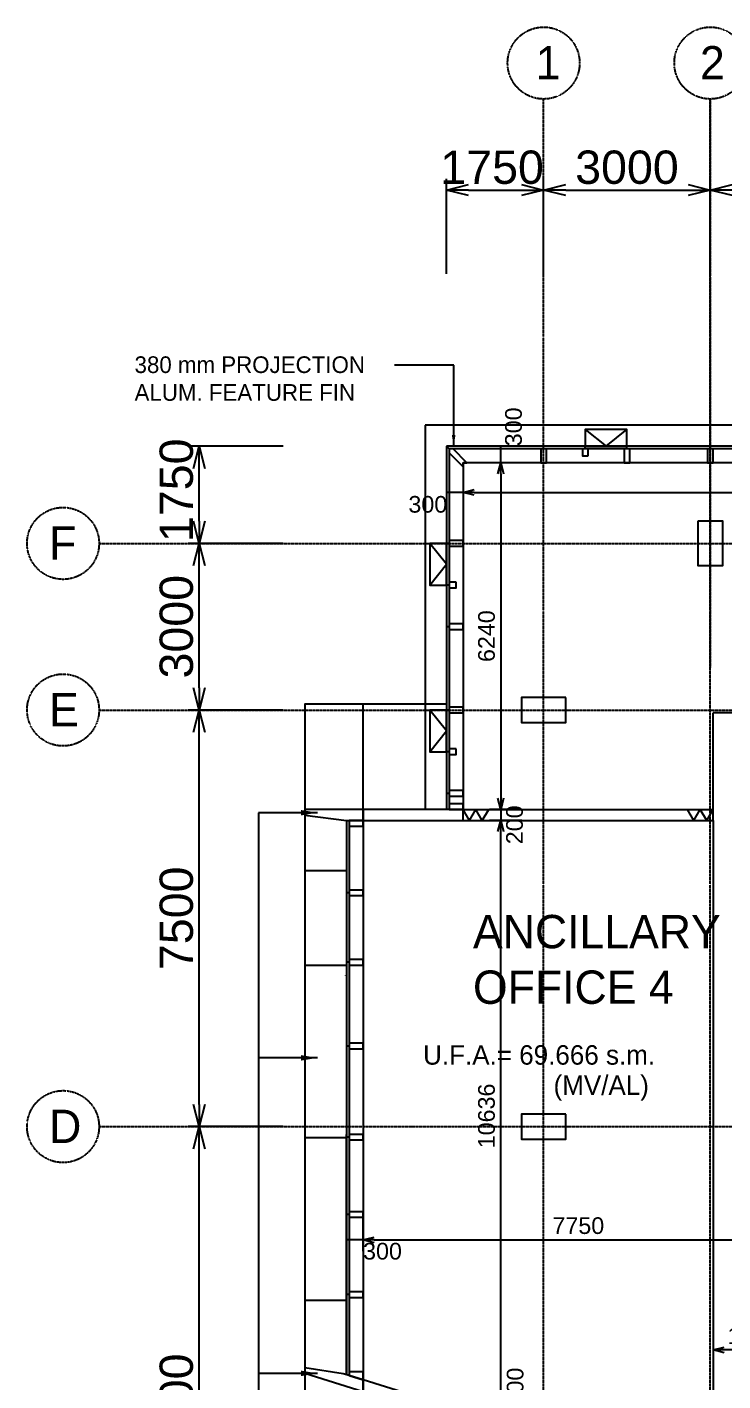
# Model space of a CAD drawing. Header units: millimetres. Extents: x 451 to 50135, y 300 to 56041.
# Drawn here: x 451 to 12973, y 28831 to 53205 of the extents above; entities that cross this region are included whole.
import ezdxf

# ---------------------------------------------------------------- set-up
doc = ezdxf.new("R2010")
doc.units = ezdxf.units.MM
doc.linetypes.add('DASHDOT', pattern=[1, 0.5, -0.25, 0, -0.25])
doc.layers.get('0').update_dxf_attribs({"color": 8})
doc.layers.get('Defpoints').update_dxf_attribs({"color": 8})
for name, color, linetype in [('DLN020__', 8, 'DASHDOT'), ('DLN030', 8, 'Continuous'), ('DLN030_1', 8, 'Continuous'), ('DLN040__', 8, 'Continuous'), ('DLN041_1', 8, 'Continuous'), ('DLN041__', 8, 'Continuous'), ('DLN061__1', 8, 'Continuous'), ('DLN210__', 8, 'Continuous'), ('DLN220__', 8, 'Continuous'), ('DLN280__', 8, 'Continuous'), ('DLN314__', 8, 'Continuous')]:
    doc.layers.add(name, color=color, linetype=linetype)
doc.styles.add('A_IAS_GRID$0$Standard', font='txt')
doc.styles.add('SWIS721LT450', font='swissl.ttf')
doc.styles.add('SWIS721LT750', font='swissl.ttf')
doc.dimstyles.new('INTDIM', dxfattribs={"dimscale": 200, "dimtxt": 2.25, "dimasz": 1.5, "dimexe": 1, "dimexo": 0, "dimgap": 1, "dimtad": 1, "dimdec": 0, "dimrnd": 1, "dimzin": 1, "dimdsep": 46, "dimtxsty": 'SWIS721LT450', "dimcen": 1, "dimclrd": 256, "dimclre": 256, "dimclrt": 256, "dimaunit": 1, "dimadec": 3, "dimazin": 0, "dimtfac": 1, "dimtdec": 0, "dimtix": 1, "dimtmove": 2, "dimatfit": 0, "dimfxl": 1, "dimtolj": 1, "dimtzin": 0, "dimarcsym": 0})

# ---------------------------------------------------------------- blocks, each defined once
blk = doc.blocks.new('DIMARR')
for p, q in [((-1, 0.25), (0, 0)), ((-1, 0), (0, 0)), ((0, 0), (-1, -0.25))]:
    blk.add_line(p, q)
blk = doc.blocks.new('*D130')
at = {"layer": 'Defpoints', "color": 0, "transparency": 16777216}
for p in [(12746, 50270), (9746, 48562), (12746, 48562)]:
    blk.add_point(p, dxfattribs=at)
at = {"layer": 'DLN030_1', "lineweight": -2, "transparency": 16777216}
for p, q in [((9746, 48762), (9746, 50470)), ((12746, 48762), (12746, 50470)), ((10146, 50270), (12346, 50270))]:
    blk.add_line(p, q, dxfattribs=at)
at = {"layer": 'DLN030_1', "lineweight": -2, "transparency": 16777216, "xscale": 400, "yscale": 400, "zscale": 400, "rotation": 180}
blk.add_blockref('DIMARR', (9746, 50270), dxfattribs=at)
at = {"layer": 'DLN030_1', "lineweight": -2, "transparency": 16777216, "xscale": 400, "yscale": 400, "zscale": 400}
blk.add_blockref('DIMARR', (12746, 50270), dxfattribs=at)
at = {"layer": 'DLN030_1', "transparency": 16777216, "insert": (11246, 50678), "char_height": 600, "attachment_point": 5, "style": 'SWIS721LT450'}
blk.add_mtext('\\A1;3000', dxfattribs=at)
blk = doc.blocks.new('*D131')
at = {"layer": 'Defpoints', "color": 0, "transparency": 16777216}
for p in [(21746, 50270), (12746, 48562), (21746, 48562)]:
    blk.add_point(p, dxfattribs=at)
at = {"layer": 'DLN030_1', "lineweight": -2, "transparency": 16777216}
for p, q in [((12746, 48762), (12746, 50470)), ((21746, 48762), (21746, 50470)), ((13146, 50270), (21346, 50270))]:
    blk.add_line(p, q, dxfattribs=at)
at = {"layer": 'DLN030_1', "lineweight": -2, "transparency": 16777216, "xscale": 400, "yscale": 400, "zscale": 400, "rotation": 180}
blk.add_blockref('DIMARR', (12746, 50270), dxfattribs=at)
at = {"layer": 'DLN030_1', "lineweight": -2, "transparency": 16777216, "xscale": 400, "yscale": 400, "zscale": 400}
blk.add_blockref('DIMARR', (21746, 50270), dxfattribs=at)
at = {"layer": 'DLN030_1', "transparency": 16777216, "insert": (17246, 50678), "char_height": 600, "attachment_point": 5, "style": 'SWIS721LT450'}
blk.add_mtext('\\A1;9000', dxfattribs=at)
blk = doc.blocks.new('*D137')
at = {"layer": 'Defpoints', "color": 0, "transparency": 16777216}
for p in [(3548, 33410), (5257, 33410), (5257, 22910)]:
    blk.add_point(p, dxfattribs=at)
at = {"layer": 'DLN030_1', "lineweight": -2, "transparency": 16777216}
for p, q in [((5057, 33410), (3348, 33410)), ((3548, 23310), (3548, 33010)), ((5057, 22910), (3348, 22910))]:
    blk.add_line(p, q, dxfattribs=at)
at = {"layer": 'DLN030_1', "lineweight": -2, "transparency": 16777216, "xscale": 400, "yscale": 400, "zscale": 400}
for p, rotation in [((3548, 33410), 90), ((3548, 22910), 270)]:
    blk.add_blockref('DIMARR', p, dxfattribs=dict(at, rotation=rotation))
at = {"layer": 'DLN030_1', "transparency": 16777216, "insert": (3140, 28160), "char_height": 600, "attachment_point": 5, "rotation": 90, "style": 'SWIS721LT450'}
blk.add_mtext('\\A1;10500', dxfattribs=at)
blk = doc.blocks.new('*D138')
at = {"layer": 'Defpoints', "color": 0, "transparency": 16777216}
for p in [(3548, 40910), (5257, 40910), (5257, 33410)]:
    blk.add_point(p, dxfattribs=at)
at = {"layer": 'DLN030_1', "lineweight": -2, "transparency": 16777216}
for p, q in [((5057, 40910), (3348, 40910)), ((3548, 33810), (3548, 40510)), ((5057, 33410), (3348, 33410))]:
    blk.add_line(p, q, dxfattribs=at)
at = {"layer": 'DLN030_1', "lineweight": -2, "transparency": 16777216, "xscale": 400, "yscale": 400, "zscale": 400}
for p, rotation in [((3548, 40910), 90), ((3548, 33410), 270)]:
    blk.add_blockref('DIMARR', p, dxfattribs=dict(at, rotation=rotation))
at = {"layer": 'DLN030_1', "transparency": 16777216, "insert": (3140, 37160), "char_height": 600, "attachment_point": 5, "rotation": 90, "style": 'SWIS721LT450'}
blk.add_mtext('\\A1;7500', dxfattribs=at)
blk = doc.blocks.new('*D139')
at = {"layer": 'Defpoints', "color": 0, "transparency": 16777216}
for p in [(3548, 43910), (5257, 43910), (5257, 40910)]:
    blk.add_point(p, dxfattribs=at)
at = {"layer": 'DLN030_1', "lineweight": -2, "transparency": 16777216}
for p, q in [((5057, 43910), (3348, 43910)), ((3548, 41310), (3548, 43510)), ((5057, 40910), (3348, 40910))]:
    blk.add_line(p, q, dxfattribs=at)
at = {"layer": 'DLN030_1', "lineweight": -2, "transparency": 16777216, "xscale": 400, "yscale": 400, "zscale": 400}
for p, rotation in [((3548, 43910), 90), ((3548, 40910), 270)]:
    blk.add_blockref('DIMARR', p, dxfattribs=dict(at, rotation=rotation))
at = {"layer": 'DLN030_1', "transparency": 16777216, "insert": (3140, 42410), "char_height": 600, "attachment_point": 5, "rotation": 90, "style": 'SWIS721LT450'}
blk.add_mtext('\\A1;3000', dxfattribs=at)
blk = doc.blocks.new('*D140')
at = {"layer": 'Defpoints', "color": 0, "transparency": 16777216}
for p in [(9746, 50270), (7996, 48562), (9746, 48562)]:
    blk.add_point(p, dxfattribs=at)
at = {"layer": 'DLN030_1', "lineweight": -2, "transparency": 16777216}
for p, q in [((7996, 48762), (7996, 50470)), ((9746, 48762), (9746, 50470)), ((8396, 50270), (9346, 50270))]:
    blk.add_line(p, q, dxfattribs=at)
at = {"layer": 'DLN030_1', "lineweight": -2, "transparency": 16777216, "xscale": 400, "yscale": 400, "zscale": 400, "rotation": 180}
blk.add_blockref('DIMARR', (7996, 50270), dxfattribs=at)
at = {"layer": 'DLN030_1', "lineweight": -2, "transparency": 16777216, "xscale": 400, "yscale": 400, "zscale": 400}
blk.add_blockref('DIMARR', (9746, 50270), dxfattribs=at)
at = {"layer": 'DLN030_1', "transparency": 16777216, "insert": (8819, 50678), "char_height": 600, "attachment_point": 5, "style": 'SWIS721LT450'}
blk.add_mtext('\\A1;1750', dxfattribs=at)
blk = doc.blocks.new('*D142')
at = {"layer": 'Defpoints', "color": 0, "transparency": 16777216}
for p in [(3548, 45660), (5257, 45660), (5257, 43910)]:
    blk.add_point(p, dxfattribs=at)
at = {"layer": 'DLN030_1', "lineweight": -2, "transparency": 16777216}
for p, q in [((5057, 45660), (3348, 45660)), ((3548, 44310), (3548, 45260)), ((5057, 43910), (3348, 43910))]:
    blk.add_line(p, q, dxfattribs=at)
at = {"layer": 'DLN030_1', "lineweight": -2, "transparency": 16777216, "xscale": 400, "yscale": 400, "zscale": 400}
for p, rotation in [((3548, 45660), 90), ((3548, 43910), 270)]:
    blk.add_blockref('DIMARR', p, dxfattribs=dict(at, rotation=rotation))
at = {"layer": 'DLN030_1', "transparency": 16777216, "insert": (3140, 44866), "char_height": 600, "attachment_point": 5, "rotation": 90, "style": 'SWIS721LT450'}
blk.add_mtext('\\A1;1750', dxfattribs=at)
blk = doc.blocks.new('*D144')
at = {"layer": 'Defpoints', "color": 0, "transparency": 16777216}
for p in [(12796, 30112), (14246, 30112), (12796, 29389)]:
    blk.add_point(p, dxfattribs=at)
at = {"layer": 'DLN030', "lineweight": -2, "transparency": 16777216}
for p, q in [((12796, 29912), (12796, 29189)), ((14246, 29912), (14246, 29189)), ((14046, 29389), (12996, 29389))]:
    blk.add_line(p, q, dxfattribs=at)
at = {"layer": 'DLN030', "lineweight": -2, "transparency": 16777216, "xscale": 200, "yscale": 200, "zscale": 200, "rotation": 180}
blk.add_blockref('DIMARR', (12796, 29389), dxfattribs=at)
at = {"layer": 'DLN030', "lineweight": -2, "transparency": 16777216, "xscale": 200, "yscale": 200, "zscale": 200}
blk.add_blockref('DIMARR', (14246, 29389), dxfattribs=at)
at = {"layer": 'DLN030', "transparency": 16777216, "insert": (13521, 29643), "char_height": 300, "attachment_point": 5, "style": 'SWIS721LT450'}
blk.add_mtext('\\A1;1450', dxfattribs=at)
blk = doc.blocks.new('*D145')
at = {"layer": 'Defpoints', "color": 0, "transparency": 16777216}
for p in [(6496, 32094, 0), (14246, 32094), (14246, 31370)]:
    blk.add_point(p, dxfattribs=at)
at = {"layer": 'DLN030', "lineweight": -2, "transparency": 16777216}
for p, q in [((6496, 31894), (6496, 31170)), ((14246, 31894), (14246, 31170)), ((6696, 31370), (14046, 31370))]:
    blk.add_line(p, q, dxfattribs=at)
at = {"layer": 'DLN030', "lineweight": -2, "transparency": 16777216, "xscale": 200, "yscale": 200, "zscale": 200, "rotation": 180}
blk.add_blockref('DIMARR', (6496, 31370), dxfattribs=at)
at = {"layer": 'DLN030', "lineweight": -2, "transparency": 16777216, "xscale": 200, "yscale": 200, "zscale": 200}
blk.add_blockref('DIMARR', (14246, 31370), dxfattribs=at)
at = {"layer": 'DLN030', "transparency": 16777216, "insert": (10371, 31625), "char_height": 300, "attachment_point": 5, "style": 'SWIS721LT450'}
blk.add_mtext('\\A1;7750', dxfattribs=at)
blk = doc.blocks.new('*D146')
at = {"layer": 'Defpoints', "color": 0, "transparency": 16777216}
for p in [(6196, 32094), (6496, 32094, 0), (6196, 31370)]:
    blk.add_point(p, dxfattribs=at)
at = {"layer": 'DLN030', "lineweight": -2, "transparency": 16777216}
for p, q in [((6196, 31894), (6196, 31170)), ((6496, 31894), (6496, 31170)), ((6496, 31370), (6196, 31370))]:
    blk.add_line(p, q, dxfattribs=at)
at = {"layer": 'DLN030', "transparency": 16777216, "insert": (6847, 31165), "char_height": 300, "attachment_point": 5, "style": 'SWIS721LT450'}
blk.add_mtext('\\A1;300', dxfattribs=at)
blk = doc.blocks.new('*D150')
at = {"layer": 'Defpoints', "color": 0, "transparency": 16777216}
for p in [(8296, 45410), (20473, 45410), (20473, 44828)]:
    blk.add_point(p, dxfattribs=at)
at = {"layer": 'DLN030', "lineweight": -2, "transparency": 16777216}
for p, q in [((8296, 45210), (8296, 44628)), ((20473, 45210), (20473, 44628)), ((8496, 44828), (20273, 44828))]:
    blk.add_line(p, q, dxfattribs=at)
at = {"layer": 'DLN030', "lineweight": -2, "transparency": 16777216, "xscale": 200, "yscale": 200, "zscale": 200, "rotation": 180}
blk.add_blockref('DIMARR', (8296, 44828), dxfattribs=at)
at = {"layer": 'DLN030', "lineweight": -2, "transparency": 16777216, "xscale": 200, "yscale": 200, "zscale": 200}
blk.add_blockref('DIMARR', (20473, 44828), dxfattribs=at)
at = {"layer": 'DLN030', "transparency": 16777216, "insert": (14385, 45082), "char_height": 300, "attachment_point": 5, "style": 'SWIS721LT450'}
blk.add_mtext('\\A1;12176', dxfattribs=at)
blk = doc.blocks.new('*D163')
at = {"layer": 'Defpoints', "color": 0, "transparency": 16777216}
for p in [(9548, 45360), (8975, 39120), (9548, 39120)]:
    blk.add_point(p, dxfattribs=at)
at = {"layer": 'DLN030', "lineweight": -2, "transparency": 16777216}
for p, q in [((9348, 45360), (8775, 45360)), ((8975, 45160), (8975, 39320)), ((9348, 39120), (8775, 39120))]:
    blk.add_line(p, q, dxfattribs=at)
at = {"layer": 'DLN030', "lineweight": -2, "transparency": 16777216, "xscale": 200, "yscale": 200, "zscale": 200}
for p, rotation in [((8975, 45360), 90), ((8975, 39120), 270)]:
    blk.add_blockref('DIMARR', p, dxfattribs=dict(at, rotation=rotation))
at = {"layer": 'DLN030', "transparency": 16777216, "insert": (8720, 42240), "char_height": 300, "attachment_point": 5, "rotation": 90, "style": 'SWIS721LT450'}
blk.add_mtext('\\A1;6240', dxfattribs=at)
blk = doc.blocks.new('*D177')
at = {"layer": 'Defpoints', "color": 0, "transparency": 16777216}
for p in [(8975, 45660), (9548, 45660), (9548, 45360)]:
    blk.add_point(p, dxfattribs=at)
at = {"layer": 'DLN030', "lineweight": -2, "transparency": 16777216}
for p, q in [((9348, 45660), (8775, 45660)), ((8975, 45360), (8975, 45660)), ((9348, 45360), (8775, 45360))]:
    blk.add_line(p, q, dxfattribs=at)
at = {"layer": 'DLN030', "transparency": 16777216, "insert": (9206, 46008), "char_height": 300, "attachment_point": 5, "rotation": 90, "style": 'SWIS721LT450'}
blk.add_mtext('\\A1;300', dxfattribs=at)
blk = doc.blocks.new('*D178')
at = {"layer": 'Defpoints', "color": 0, "transparency": 16777216}
for p in [(7996, 45410), (8296, 45410), (7996, 44828)]:
    blk.add_point(p, dxfattribs=at)
at = {"layer": 'DLN030', "lineweight": -2, "transparency": 16777216}
for p, q in [((7996, 45210), (7996, 44628)), ((8296, 45210), (8296, 44628)), ((8296, 44828), (7996, 44828))]:
    blk.add_line(p, q, dxfattribs=at)
at = {"layer": 'DLN030', "transparency": 16777216, "insert": (7663, 44611), "char_height": 300, "attachment_point": 5, "style": 'SWIS721LT450'}
blk.add_mtext('\\A1;300', dxfattribs=at)
blk = doc.blocks.new('*D201')
at = {"layer": 'Defpoints', "color": 0, "transparency": 16777216}
for p in [(9548, 39120), (8975, 38920), (9548, 38920)]:
    blk.add_point(p, dxfattribs=at)
at = {"layer": 'DLN030', "lineweight": -2, "transparency": 16777216}
for p, q in [((9348, 39120), (8775, 39120)), ((8975, 39120), (8975, 38920)), ((9348, 38920), (8775, 38920))]:
    blk.add_line(p, q, dxfattribs=at)
at = {"layer": 'DLN030', "transparency": 16777216, "insert": (9224, 38843), "char_height": 300, "attachment_point": 5, "rotation": 90, "style": 'SWIS721LT450'}
blk.add_mtext('\\A1;200', dxfattribs=at)
blk = doc.blocks.new('*D206')
at = {"layer": 'Defpoints', "color": 0, "transparency": 16777216}
for p in [(8975, 28283), (9548, 28283), (9548, 28083)]:
    blk.add_point(p, dxfattribs=at)
at = {"layer": 'DLN030', "lineweight": -2, "transparency": 16777216}
for p, q in [((9348, 28283), (8775, 28283)), ((8975, 28083), (8975, 28283)), ((9348, 28083), (8775, 28083))]:
    blk.add_line(p, q, dxfattribs=at)
at = {"layer": 'DLN030', "transparency": 16777216, "insert": (9235, 28721), "char_height": 300, "attachment_point": 5, "rotation": 90, "style": 'SWIS721LT450'}
blk.add_mtext('\\A1;200', dxfattribs=at)
blk = doc.blocks.new('*D207')
at = {"layer": 'Defpoints', "color": 0, "transparency": 16777216}
for p in [(8975, 38920), (9555, 38920), (9555, 28283)]:
    blk.add_point(p, dxfattribs=at)
at = {"layer": 'DLN030', "lineweight": -2, "transparency": 16777216}
for p, q in [((9355, 38920), (8775, 38920)), ((8975, 28483), (8975, 38720)), ((9355, 28283), (8775, 28283))]:
    blk.add_line(p, q, dxfattribs=at)
at = {"layer": 'DLN030', "lineweight": -2, "transparency": 16777216, "xscale": 200, "yscale": 200, "zscale": 200}
for p, rotation in [((8975, 38920), 90), ((8975, 28283), 270)]:
    blk.add_blockref('DIMARR', p, dxfattribs=dict(at, rotation=rotation))
at = {"layer": 'DLN030', "transparency": 16777216, "insert": (8720, 33602), "char_height": 300, "attachment_point": 5, "rotation": 90, "style": 'SWIS721LT450'}
blk.add_mtext('\\A1;10636', dxfattribs=at)
blk = doc.blocks.new('A$C75032E79')
at = {"layer": 'DLN314__', "ltscale": 0.05}
blk.add_lwpolyline([(-750, 0), (0, 0), (0, 300), (-750, 300)], close=True, dxfattribs=at)
blk.add_lwpolyline([(-750, 300), (-375, 0), (0, 300)], dxfattribs=at)
blk = doc.blocks.new('MAGENTA')
at = {"layer": 'DLN314__'}
blk.add_line((-212508, -468222), (-212508, -468172), dxfattribs=at)
blk.add_lwpolyline([(-212458, -468472), (-212458, -468222), (-212558, -468222), (-212558, -468472)], close=True, dxfattribs=at)
blk = doc.blocks.new('MAGETA-2')
at = {"layer": 'DLN314__'}
blk.add_line((-211908, -468637), (-211908, -468587), dxfattribs=at)
blk.add_lwpolyline([(-211858, -468762), (-211858, -468637), (-211958, -468637), (-211958, -468762)], close=True, dxfattribs=at)
blk = doc.blocks.new('MAGENTA-3')
at = {"layer": 'DLN314__'}
blk.add_line((-214208, -468222), (-214258, -468172), dxfattribs=at)
blk.add_lwpolyline([(-213958, -468543), (-213958, -468472), (-213887, -468472), (-214137, -468222), (-214208, -468222), (-214208, -468293)], close=True, dxfattribs=at)
blk = doc.blocks.new('w')
at = {"layer": 'DLN061__1'}
for p, q in [((-380707, -515975), (-380854, -515719)), ((-380707, -515975), (-380559, -515719)), ((-380411, -515975), (-380559, -515719)), ((-380411, -515975), (-380263, -515719))]:
    blk.add_line(p, q, dxfattribs=at)

msp = doc.modelspace()

# ---------------------------------------------------------------- linework, layer by layer
at = {"layer": 'DLN020__'}
for p, q in [((9746.5, 6659.8), (9746.5, 51909.8)), ((12746.5, 6659.8), (12746.5, 51909.8)), ((12746.5, 51909.8), (12746.5, 41674)), ((1746.5, 43909.8), (45496.5, 43909.8)), ((1746.5, 40909.8), (45496.5, 40909.8)), ((1746.5, 33409.8), (45496.5, 33409.8))]:
    msp.add_line(p, q, dxfattribs=at)
for centre in [(9746.5, 52557.4), (12746.5, 52557.4), (1098.9, 43909.8), (1098.9, 40909.8), (1098.9, 33409.8)]:
    msp.add_circle(centre, 647.6, dxfattribs=at)
at = {"layer": 'DLN210__'}
for p, q in [((6496.5, 39119.8), (6496.5, 41016)), ((5446.5, 39019.8), (5446.5, 29069.7)), ((6196.5, 38016), (5446.5, 38016)), ((6196.5, 30278.5), (5446.5, 30278.5))]:
    msp.add_line(p, q, dxfattribs=at)
for points in [[(7996.5, 41016), (5446.5, 41016), (5446.5, 39119.8)], [(6196.5, 36312), (5446.5, 36312), (5446.5, 33214.5), (6196.5, 33214.5)], [(5446.5, 28969.8), (5446.5, 25778.5), (7996.5, 25011.3)]]:
    msp.add_lwpolyline(points, dxfattribs=at)
for points in [[(6496.5, 39119.8), (5446.5, 39119.8), (5446.5, 39019.8), (6196.5, 38919.8), (6496.5, 38919.8)], [(6246.5, 28928.4), (6140.2, 28961.7), (5446.5, 29069.8), (5446.5, 28969.8), (6496.5, 28640.3), (6496.5, 28850)]]:
    msp.add_lwpolyline(points, close=True, dxfattribs=at)
at = {"layer": 'DLN220__', "ltscale": 0.05}
for p, q in [((19585.3, 40859.8), (12796.5, 40859.8)), ((12796.5, 39119.8), (12796.5, 40859.8)), ((12796.5, 38919.8), (12796.5, 26873.5))]:
    msp.add_line(p, q, dxfattribs=at)
at = {"layer": 'DLN220__'}
for p, q in [((8296.5, 39119.8), (12796.5, 39119.8)), ((12796.5, 38919.8), (12796.5, 39119.8)), ((8296.5, 38919.8), (12796.5, 38919.8))]:
    msp.add_line(p, q, dxfattribs=at)
at = {"layer": 'DLN280__'}
for points in [[(12521.5, 44309.8), (12521.5, 43509.8), (12971.5, 43509.8), (12971.5, 44309.8)], [(10146.5, 41134.8), (9346.5, 41134.8), (9346.5, 40684.8), (10146.5, 40684.8)], [(8296.5, 39119.8), (8046.5, 39119.8), (6496.5, 39119.8), (6496.5, 38919.8), (8296.5, 38919.8)], [(10146.5, 33634.8), (9346.5, 33634.8), (9346.5, 33184.8), (10146.5, 33184.8)], [(6496.5, 28850), (6496.5, 28640.3), (8296.5, 28075.6), (8296.5, 28285.2)]]:
    msp.add_lwpolyline(points, close=True, dxfattribs=at)
at = {"layer": 'DLN314__'}
for p, q in [((20601, 46039.8), (7616.5, 46039.8)), ((7616.5, 46039.8), (7616.5, 39119.8)), ((7996.5, 45659.8), (7996.5, 39119.8)), ((20526.5, 45659.8), (7996.5, 45659.8)), ((8046.5, 45609.8), (8046.5, 39119.8)), ((20517.7, 45609.8), (8046.5, 45609.8)), ((8296.5, 45359.8), (8296.5, 39119.8)), ((20467.7, 45359.8), (8296.5, 45359.8)), ((6196.5, 38919.8), (6196.5, 28944.1)), ((6246.5, 38919.8), (6246.5, 28928.4)), ((6496.5, 38919.8), (6496.5, 28850)), ((6187.7, 36132.9), (6187.7, 36134.7)), ((6196.5, 28944.1), (6196.5, 33270.4))]:
    msp.add_line(p, q, dxfattribs=at)
for points in [[(8296.5, 39219.8), (8046.5, 39219.8), (8046.5, 39119.8), (8296.5, 39119.8)], [(6496.5, 38919.8), (6246.5, 38919.8), (6246.5, 38819.8), (6496.5, 38819.8)], [(6496.5, 28994.1), (6246.5, 28994.1), (6246.5, 28928.4), (6496.5, 28850)]]:
    msp.add_lwpolyline(points, close=True, dxfattribs=at)

# ---------------------------------------------------------------- block references
at = {"layer": 'DLN061__1', "xscale": 0.78125, "yscale": 0.78125, "zscale": 0.78125}
for p in [(305839, 442025.6), (309877.2, 442025.6)]:
    msp.add_blockref('w', p, dxfattribs=at)
at = {"layer": 'DLN314__', "ltscale": 0.05}
msp.add_blockref('A$C75032E79', (11246.5, 45659.8), dxfattribs=at)
at = {"layer": 'DLN314__'}
for name, p in [('MAGENTA-3', (222254, 513831.7)), ('MAGENTA', (222254, 513831.7)), ('MAGETA-2', (222404.3, 514246.6)), ('MAGENTA', (223754, 513831.7)), ('MAGENTA', (225254, 513831.7))]:
    msp.add_blockref(name, p, dxfattribs=at)
at = {"layer": 'DLN314__', "ltscale": 0.05, "rotation": 90}
for p in [(7996.5, 43909.8), (7996.5, 40909.8)]:
    msp.add_blockref('A$C75032E79', p, dxfattribs=at)
at = {"layer": 'DLN314__', "rotation": 90}
for name, p in [('MAGENTA', (-460175.5, 256417.3)), ('MAGETA-2', (-460590.3, 255067.5)), ('MAGENTA', (-460175.5, 254917.3)), ('MAGENTA', (-460175.5, 253417.3)), ('MAGETA-2', (-460590.3, 252067.5)), ('MAGENTA', (-460175.5, 251917.3)), ('MAGENTA', (-461975.5, 250127.3)), ('MAGENTA', (-461975.5, 248877.3)), ('MAGENTA', (-461975.5, 247367.3)), ('MAGENTA', (-461975.5, 245727.3)), ('MAGENTA', (-461975.5, 244335.8)), ('MAGENTA', (-461975.5, 242893.7))]:
    msp.add_blockref(name, p, dxfattribs=at)

# ---------------------------------------------------------------- texts
at = {"layer": 'DLN020__', "char_height": 600, "width": 17069.008, "attachment_point": 1, "style": 'A_IAS_GRID$0$Standard'}
for s, insert in [('1', (9603.2, 52862.7)), ('2', (12559.8, 52862.7)), ('F', (848, 44215)), ('E', (848, 41215)), ('D', (848, 33715))]:
    msp.add_mtext(s, dxfattribs=dict(at, insert=insert))
at = {"layer": 'DLN040__', "insert": (2385.1, 46472.6), "char_height": 300, "width": 4867.131, "attachment_point": 7, "style": 'SWIS721LT750'}
msp.add_mtext('{\\fUnivers|b0|i0|c0|p34;380 mm PROJECTION ALUM. FEATURE FIN}', dxfattribs=at)
at = {"layer": 'DLN041_1', "attachment_point": 7, "style": 'SWIS721LT750'}
for s, insert, char_height, width in [('{\\fUnivers|b0|i0|c0|p34;ANCILLARY\\POFFICE 4}', (8475.2, 35611.7), 600, 13820.26), ('{\\fUnivers|b0|i0|c0|p34;U.F.A.= 69.666 s.m.}', (7577.7, 34520.3), 350, 9007.441), ('{\\fUnivers|b0|i0|c0|p34;(MV/AL)}', (9925.3, 33875.1), 350, 9007.441)]:
    msp.add_mtext(s, dxfattribs=dict(at, insert=insert, char_height=char_height, width=width))

# ---------------------------------------------------------------- dimensions: what is measured, and where the dimension line sits
at = {"layer": 'DLN030'}
for base, p1, p2, angle, picture, middle in [((8974.5, 45659.8), (9547.8, 45359.8), (9547.8, 45659.8), 270, '*D177', (9206.4, 46008.5)), ((7996.5, 44827.7), (8296.5, 45409.8), (7996.5, 45409.8), 180, '*D178', (7663.2, 44611.3)), ((8974.5, 38919.8), (9547.8, 39119.8), (9547.8, 38919.8), 90, '*D201', (9224.3, 38843.5)), ((8974.5, 28283.5), (9547.8, 28083.5), (9547.8, 28283.5), 90, '*D206', (9235.4, 28720.6))]:
    dim = msp.add_linear_dim(base=base, p1=p1, p2=p2, angle=angle, dimstyle='INTDIM', override={"dimscale": 1, "dimtxt": 300, "dimasz": 200, "dimexe": 200, "dimexo": 200, "dimgap": 100, "dimrnd": 0, "dimzin": 0, "dimblk": 'DIMARR', "dimcen": 200, "dimclrt": 256}, dxfattribs=at)
    dim.commit()
    dim.dimension.update_dxf_attribs({"geometry": picture, "text_midpoint": middle, "dimtype": 160})
for base, p1, p2, picture, middle in [((20472.6, 44827.7), (8296.5, 45409.8), (20472.6, 45409.8), '*D150', (14384.5, 45081.9)), ((12796.5, 29388.7), (14246.5, 30111.8), (12796.5, 30111.8), '*D144', (13521.5, 29642.9))]:
    dim = msp.add_linear_dim(base=base, p1=p1, p2=p2, dimstyle='INTDIM', override={"dimscale": 1, "dimtxt": 300, "dimasz": 200, "dimexe": 200, "dimexo": 200, "dimgap": 100, "dimrnd": 0, "dimzin": 0, "dimblk": 'DIMARR', "dimcen": 200, "dimclrt": 256}, dxfattribs=at)
    dim.commit()
    dim.dimension.update_dxf_attribs({"geometry": picture, "text_midpoint": middle})
for base, p1, p2, angle, picture, middle in [((8974.5, 39119.8), (9547.8, 45359.8), (9547.8, 39119.8), 90, '*D163', (8720.4, 42239.8)), ((8974.5, 38919.8), (9554.9, 28283.5), (9554.9, 38919.8), 90, '*D207', (8720.4, 33601.6)), ((14246.5, 31370.5), (6496.5, 32093.6, 0), (14246.5, 32093.6), 180, '*D145', (10371.5, 31624.7))]:
    dim = msp.add_linear_dim(base=base, p1=p1, p2=p2, angle=angle, dimstyle='INTDIM', override={"dimscale": 1, "dimtxt": 300, "dimasz": 200, "dimexe": 200, "dimexo": 200, "dimgap": 100, "dimrnd": 0, "dimzin": 0, "dimblk": 'DIMARR', "dimcen": 200, "dimclrt": 256}, dxfattribs=at)
    dim.commit()
    dim.dimension.update_dxf_attribs({"geometry": picture, "text_midpoint": middle})
dim = msp.add_linear_dim(base=(6196.5, 31370.5), p1=(6496.5, 32093.6, 0), p2=(6196.5, 32093.6), dimstyle='INTDIM', override={"dimscale": 1, "dimtxt": 300, "dimasz": 200, "dimexe": 200, "dimexo": 200, "dimgap": 100, "dimrnd": 0, "dimzin": 0, "dimblk": 'DIMARR', "dimcen": 200, "dimclrt": 256}, dxfattribs=at)
dim.commit()
dim.dimension.update_dxf_attribs({"geometry": '*D146', "text_midpoint": (6847.4, 31165.1), "dimtype": 160})
at = {"layer": 'DLN030_1'}
for base, p1, p2, angle, picture, middle in [((9746.5, 50269.7), (7996.5, 48561.5), (9746.5, 48561.5), 360, '*D140', (8818.7, 50678.1)), ((3548.3, 45659.8), (5256.5, 43909.8), (5256.5, 45659.8), 90, '*D142', (3139.9, 44866.5))]:
    dim = msp.add_linear_dim(base=base, p1=p1, p2=p2, angle=angle, dimstyle='INTDIM', override={"dimscale": 1, "dimtxt": 600, "dimasz": 400, "dimexe": 200, "dimexo": 200, "dimgap": 100, "dimrnd": 0, "dimzin": 0, "dimblk": 'DIMARR', "dimcen": 200, "dimclrt": 256}, dxfattribs=at)
    dim.commit()
    dim.dimension.update_dxf_attribs({"geometry": picture, "text_midpoint": middle, "dimtype": 160})
for base, p1, p2, angle, picture, middle in [((12746.5, 50269.7), (9746.5, 48561.5), (12746.5, 48561.5), 360, '*D130', (11246.5, 50678.1)), ((21746.5, 50269.7), (12746.5, 48561.5), (21746.5, 48561.5), 360, '*D131', (17246.5, 50678.1)), ((3548.3, 43909.8), (5256.5, 40909.8), (5256.5, 43909.8), 90, '*D139', (3139.9, 42409.8)), ((3548.3, 40909.8), (5256.5, 33409.8), (5256.5, 40909.8), 90, '*D138', (3139.9, 37159.8)), ((3548.3, 33409.8), (5256.5, 22909.8), (5256.5, 33409.8), 90, '*D137', (3139.9, 28159.8))]:
    dim = msp.add_linear_dim(base=base, p1=p1, p2=p2, angle=angle, dimstyle='INTDIM', override={"dimscale": 1, "dimtxt": 600, "dimasz": 400, "dimexe": 200, "dimexo": 200, "dimgap": 100, "dimrnd": 0, "dimzin": 0, "dimblk": 'DIMARR', "dimcen": 200, "dimclrt": 256}, dxfattribs=at)
    dim.commit()
    dim.dimension.update_dxf_attribs({"geometry": picture, "text_midpoint": middle})

# ---------------------------------------------------------------- leaders
at = {"layer": 'DLN040__'}
for points in [[(5680, 39061), (4614.5, 39061), (4614.5, 27270.7)], [(5680, 34647.6), (4614.5, 34647.6), (4614.5, 27270.7)], [(5680, 28967.7), (4614.5, 28967.7), (4614.5, 27270.7)]]:
    msp.add_leader(points, dimstyle='INTDIM', override={"dimtad": 0}, dxfattribs=at)
at = {"layer": 'DLN041__'}
msp.add_leader([(8127.8, 45659.8), (8127.8, 47120), (7065.9, 47120)], dimstyle='INTDIM', override={"dimscale": 1, "dimtxt": 300, "dimasz": 200, "dimexe": 200, "dimexo": 200, "dimgap": 100, "dimtad": 0, "dimrnd": 0, "dimzin": 0, "dimcen": 200, "dimclrt": 256}, dxfattribs=at)

doc.saveas('drawing.dxf')
